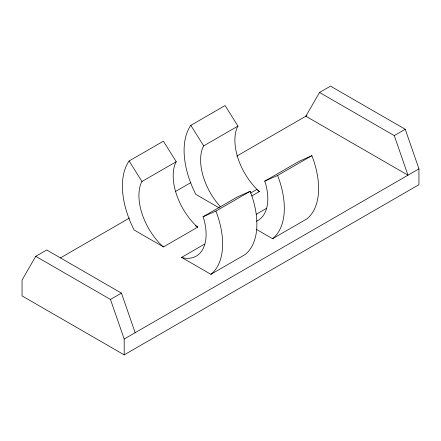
<?xml version="1.0" encoding="UTF-8"?>
<svg xmlns="http://www.w3.org/2000/svg" width="441" height="441" viewBox="0 0 441 441"><rect width="100%" height="100%" fill="white"/><g stroke="black" fill="none" stroke-linecap="round" stroke-linejoin="round"><path stroke-width="0.66" d="M176.257 161.709L141.98 181.499L140.949 183.467A47.512 27.43 60 0 0 161.026 244.777L163.451 246.927L197.728 227.137L195.302 224.987A47.512 27.43 60 0 1 175.22 163.677L176.257 161.709L163.396 141.186L129.119 160.976A70.863 40.914 60 0 0 134.13 229.987L163.451 246.927M219.282 207.92L195.826 194.371A70.863 40.914 60 0 1 190.815 125.354L225.086 105.564L237.953 126.093L203.676 145.883L202.64 147.845A47.512 27.43 60 0 0 220.456 206.79M237.953 126.093L236.916 128.061A47.512 27.43 60 0 0 256.993 189.371L259.418 191.521L251.739 195.958M135.155 332.701L121.446 293.122L46.729 249.986L35.76 256.315L22.05 280.063L22.05 295.894L124.186 354.862L418.95 184.685L418.95 168.853L405.24 129.274L330.524 86.138L319.554 92.472L305.845 116.215L407.98 175.187L394.271 135.608L319.554 92.472M60.417 257.908L129.522 218.014M175.386 191.532L190.876 182.591M236.745 156.108L306.997 115.548M181.582 257.395L184.007 258.046A47.512 27.43 60 0 0 204.084 219.916L203.047 216.757L237.324 196.967L250.185 191.295A70.907 40.941 60 0 1 245.174 254.529L210.903 274.313L181.582 257.395L204.63 244.088M256.436 221.261A47.512 27.43 60 0 0 265.78 184.299L264.743 181.135L299.02 161.351L311.881 155.673A70.863 40.914 60 0 1 306.87 218.907L272.593 238.702L256.177 229.226M203.047 216.757L215.914 211.085L250.185 191.295M264.743 181.135L277.604 175.463L311.881 155.673M250.494 193.125L256.993 189.371M256.276 214.271L266.32 208.472M35.76 256.315L110.476 299.456L121.446 293.122M394.271 135.608L405.24 129.274M124.186 354.862L124.186 339.03L418.95 168.853M257.66 190.506L259.418 191.521M195.38 225.786L197.728 227.137M190.815 125.354L203.676 145.883M129.119 160.976L141.98 181.499M110.476 299.456L124.186 339.03M215.914 211.085A70.863 40.914 60 0 1 210.903 274.313M277.615 175.463A70.907 40.941 60 0 1 272.593 238.697"/></g></svg>
